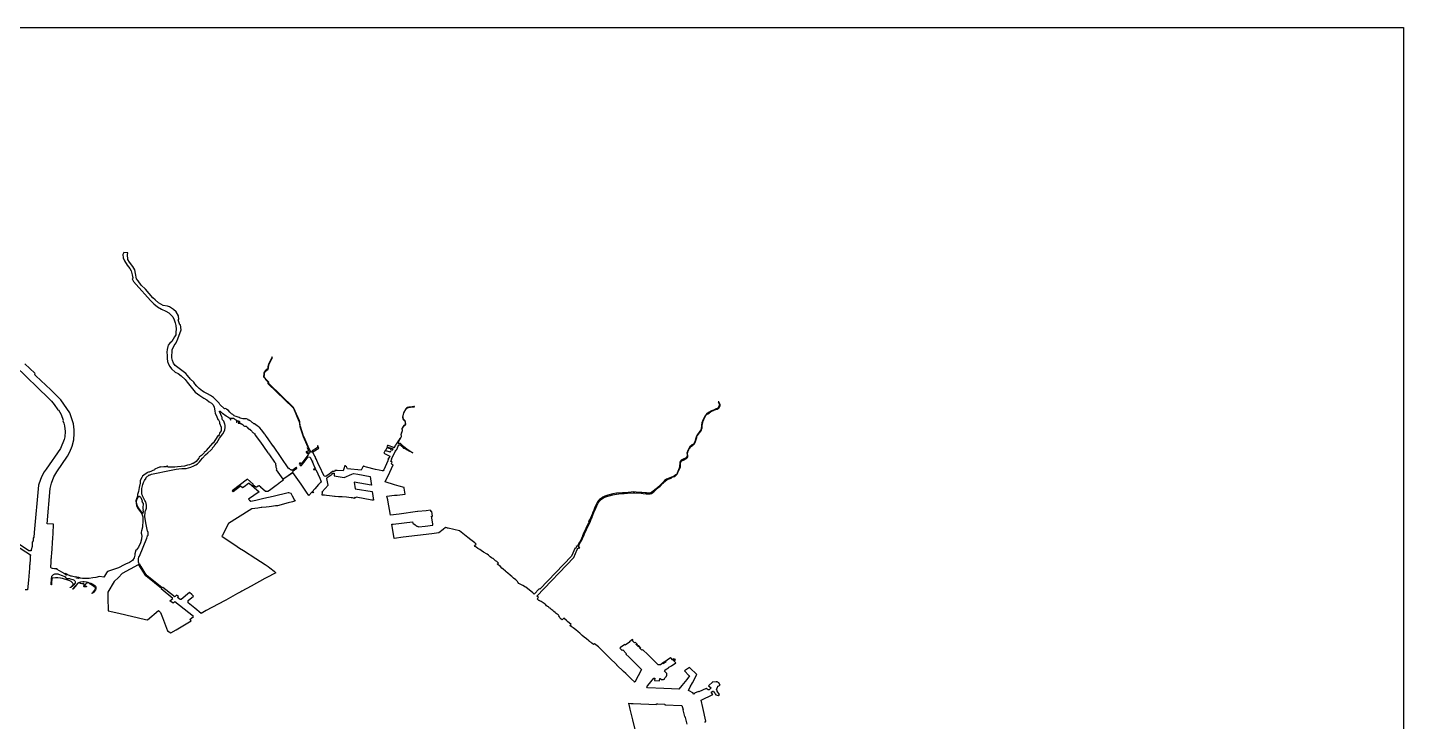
# Model space of a CAD drawing. Header units: inches. Extents: x 139.14 to 140.39, y 34.9 to 35.86.
# Drawn here: x 139.84 to 140.393, y 35.581 to 35.86 of the extents above; entities that cross this region are included whole.
import ezdxf

# ---------------------------------------------------------------- set-up
doc = ezdxf.new("R2010")
doc.units = ezdxf.units.IN
doc.header["$MEASUREMENT"] = 0

msp = doc.modelspace()

# ---------------------------------------------------------------- linework, layer by layer
for points in [[(139.14216, 35.85959), (140.39254, 35.85959), (140.39254, 35.20818)], [(140.11209, 35.58056), (140.11252, 35.58114), (140.11125, 35.58659), (140.11062, 35.58952), (140.11532, 35.59181), (140.11523, 35.59193), (140.11468, 35.59272), (140.1147, 35.5928), (140.11538, 35.59314), (140.11554, 35.59311), (140.1157, 35.59287), (140.11579, 35.5929), (140.11593, 35.59269), (140.11584, 35.59263), (140.11608, 35.59235), (140.11615, 35.59237), (140.11631, 35.59215), (140.11622, 35.59212), (140.11653, 35.59166), (140.11744, 35.59148), (140.11802, 35.59179), (140.11701, 35.59316), (140.11706, 35.59358), (140.11682, 35.59364), (140.117, 35.59452), (140.11723, 35.59453), (140.11736, 35.59515), (140.11776, 35.59535), (140.11804, 35.59549), (140.11821, 35.59564), (140.11768, 35.59646), (140.11764, 35.59657), (140.11735, 35.59674), (140.11707, 35.59689), (140.1167, 35.59693), (140.11669, 35.59678), (140.11532, 35.59687), (140.11358, 35.5953), (140.11463, 35.59446), (140.11382, 35.59369), (140.11349, 35.59368), (140.11261, 35.5943), (140.11261, 35.5943), (140.10963, 35.5929), (140.1095, 35.59308), (140.10798, 35.59239), (140.10812, 35.59218), (140.10774, 35.59202), (140.10735, 35.59221), (140.10749, 35.59237), (140.10551, 35.59345), (140.10625, 35.59485), (140.10713, 35.59653), (140.1089, 35.5999), (140.10605, 35.60255), (140.10594, 35.60266), (140.10392, 35.60128), (140.10572, 35.59947), (140.10591, 35.59927), (140.10484, 35.59791), (140.10283, 35.59539), (140.1017, 35.59394), (140.09872, 35.59407), (140.09568, 35.59419), (140.08908, 35.59444), (140.08882, 35.59488), (140.08928, 35.59545), (140.09169, 35.59837), (140.09199, 35.59834), (140.09195, 35.59742), (140.09395, 35.59736), (140.09398, 35.59823), (140.09421, 35.59825), (140.0947, 35.59779), (140.09551, 35.59779), (140.09587, 35.59803), (140.09593, 35.5982), (140.09603, 35.59844), (140.09612, 35.59863), (140.09626, 35.59879), (140.0964, 35.5989), (140.0965, 35.59898), (140.09667, 35.59911), (140.09677, 35.59932), (140.09681, 35.59946), (140.09682, 35.59965), (140.09679, 35.60032), (140.0958, 35.60131), (140.0959, 35.60138), (140.09623, 35.60163), (140.09617, 35.60171), (140.09687, 35.60219), (140.09725, 35.60245), (140.09735, 35.60239), (140.09765, 35.60262), (140.09758, 35.6027), (140.09843, 35.60327), (140.09852, 35.6032), (140.09885, 35.60343), (140.09917, 35.60365), (140.10046, 35.60454), (140.09961, 35.60536), (140.10038, 35.60588), (140.10031, 35.60594), (140.10024, 35.60602), (140.09944, 35.60552), (140.09932, 35.60565), (140.09981, 35.60596), (140.09974, 35.60602), (140.09965, 35.6061), (140.09915, 35.60579), (140.09858, 35.60638), (140.09838, 35.60656), (140.09566, 35.60472), (140.09579, 35.6046), (140.09635, 35.60496), (140.0965, 35.60506), (140.0966, 35.60494), (140.0953, 35.6041), (140.09521, 35.60419), (140.09567, 35.60454), (140.09556, 35.60465), (140.09425, 35.60372), (140.09341, 35.60378), (140.0912, 35.6059), (140.08985, 35.60722), (140.08923, 35.60783), (140.08717, 35.60981), (140.08687, 35.60959), (140.08582, 35.61062), (140.08602, 35.61075), (140.08636, 35.6104), (140.08648, 35.61049), (140.08555, 35.61141), (140.08539, 35.61132), (140.08561, 35.61108), (140.08547, 35.61096), (140.08448, 35.61195), (140.08458, 35.61201), (140.08466, 35.61205), (140.08494, 35.6118), (140.08506, 35.61189), (140.08421, 35.61271), (140.0839, 35.61252), (140.08313, 35.61337), (140.08335, 35.61352), (140.08302, 35.61385), (140.0818, 35.61301), (140.08193, 35.61288), (140.08017, 35.61169), (140.08002, 35.61184), (140.07831, 35.61065), (140.07796, 35.61041), (140.07887, 35.60947), (140.07918, 35.6097), (140.0807, 35.60818), (140.0805, 35.60802), (140.08047, 35.60806), (140.08038, 35.60803), (140.08154, 35.6069), (140.08413, 35.60435), (140.08667, 35.60186), (140.08397, 35.59672), (140.0839, 35.5968), (140.08382, 35.59688), (140.08269, 35.59798), (140.08231, 35.59838), (140.08227, 35.59842), (140.08048, 35.60015), (140.08043, 35.6002), (140.07952, 35.60108), (140.07684, 35.60367), (140.07672, 35.6038), (140.0739, 35.60654), (140.07182, 35.60858), (140.06964, 35.61073), (140.06951, 35.61082), (140.06937, 35.61093), (140.06784, 35.61218), (140.06744, 35.61187), (140.06681, 35.61244), (140.0665, 35.61265), (140.06617, 35.6129), (140.06592, 35.61311), (140.06585, 35.61317), (140.06555, 35.6134), (140.06456, 35.61418), (140.06371, 35.61487), (140.06293, 35.61557), (140.06231, 35.61608), (140.06191, 35.61643), (140.06129, 35.61698), (140.06035, 35.61773), (140.05923, 35.61862), (140.0589, 35.61887), (140.05843, 35.61918), (140.05798, 35.61951), (140.05846, 35.61991), (140.05697, 35.62117), (140.05676, 35.62134), (140.05655, 35.62152), (140.05547, 35.62241), (140.05478, 35.62185), (140.0545, 35.62207), (140.05415, 35.62237), (140.05408, 35.62245), (140.05395, 35.62262), (140.05373, 35.62297), (140.05348, 35.62344), (140.0533, 35.62366), (140.05317, 35.62382), (140.05277, 35.62413), (140.05245, 35.62439), (140.05208, 35.62469), (140.05145, 35.6252), (140.05113, 35.62549), (140.0507, 35.62584), (140.05035, 35.62613), (140.0501, 35.62635), (140.04999, 35.62644), (140.04987, 35.62648), (140.04968, 35.62658), (140.04959, 35.62666), (140.04943, 35.62686), (140.04933, 35.62696), (140.04901, 35.62717), (140.04861, 35.62749), (140.04826, 35.62779), (140.04815, 35.62791), (140.04779, 35.62825), (140.0476, 35.6284), (140.04723, 35.62865), (140.04675, 35.62894), (140.04636, 35.62915), (140.04611, 35.62927), (140.04589, 35.62937), (140.04575, 35.62942), (140.04566, 35.62947), (140.04558, 35.6295), (140.04545, 35.62962), (140.04475, 35.63026), (140.04535, 35.63074), (140.04468, 35.63131), (140.04465, 35.63134), (140.05958, 35.64679), (140.06092, 35.65), (140.06094, 35.64999), (140.06116, 35.65055), (140.0612, 35.65058), (140.06129, 35.65055), (140.06134, 35.65056), (140.06128, 35.65062), (140.06137, 35.6507), (140.06162, 35.65057), (140.06196, 35.6508), (140.06159, 35.65085), (140.06159, 35.6509), (140.06153, 35.65091), (140.06161, 35.65113), (140.06137, 35.6512), (140.06134, 35.65126), (140.06191, 35.65252), (140.06251, 35.65334), (140.06281, 35.65401), (140.0633, 35.65515), (140.06364, 35.65573), (140.06366, 35.65591), (140.06386, 35.65639), (140.06539, 35.65983), (140.06538, 35.65987), (140.06606, 35.66096), (140.06641, 35.66188), (140.06666, 35.66262), (140.06676, 35.66266), (140.06692, 35.66306), (140.06692, 35.66319), (140.06758, 35.66487), (140.06836, 35.66669), (140.06917, 35.66849), (140.06963, 35.66926), (140.06983, 35.66948), (140.07031, 35.66999), (140.07059, 35.67021), (140.07117, 35.67068), (140.07188, 35.67103), (140.07242, 35.67124), (140.07317, 35.67143), (140.07375, 35.6716), (140.07522, 35.672), (140.07649, 35.67228), (140.07666, 35.67229), (140.07759, 35.67242), (140.07796, 35.67248), (140.0797, 35.67258), (140.08109, 35.67269), (140.08332, 35.67284), (140.08399, 35.67281), (140.08655, 35.67263), (140.08734, 35.67255), (140.08856, 35.67245), (140.08956, 35.67238), (140.09, 35.67239), (140.09016, 35.67241), (140.09053, 35.67252), (140.09066, 35.67256), (140.09123, 35.67292), (140.09159, 35.67325), (140.09201, 35.67364), (140.09375, 35.67515), (140.094, 35.67522), (140.09434, 35.67555), (140.09436, 35.67571), (140.0947, 35.67605), (140.09471, 35.67611), (140.09508, 35.67648), (140.09526, 35.67652), (140.09546, 35.67672), (140.0955, 35.67682), (140.09567, 35.677), (140.09578, 35.67706), (140.096, 35.67728), (140.09621, 35.67736), (140.09633, 35.67751), (140.09633, 35.67759), (140.09682, 35.67793), (140.09707, 35.67808), (140.09768, 35.67838), (140.09778, 35.67837), (140.0986, 35.67869), (140.09866, 35.67882), (140.09901, 35.67902), (140.09938, 35.67916), (140.10003, 35.67937), (140.10046, 35.6797), (140.10087, 35.68017), (140.10116, 35.68058), (140.10144, 35.6813), (140.10173, 35.68173), (140.10209, 35.68253), (140.10222, 35.68287), (140.10229, 35.68311), (140.10234, 35.6834), (140.1023, 35.68424), (140.1023, 35.68468), (140.10233, 35.68495), (140.10246, 35.68513), (140.10293, 35.6856), (140.10316, 35.68572), (140.10333, 35.68585), (140.10349, 35.68591), (140.10361, 35.68606), (140.10435, 35.68639), (140.10468, 35.68655), (140.1049, 35.68674), (140.10508, 35.68701), (140.10523, 35.68723), (140.10532, 35.6875), (140.10534, 35.68774), (140.10533, 35.68788), (140.10521, 35.68821), (140.10518, 35.68843), (140.10516, 35.6887), (140.10527, 35.68904), (140.10533, 35.68923), (140.10539, 35.68949), (140.10567, 35.69012), (140.1058, 35.6904), (140.10605, 35.69069), (140.10643, 35.69119), (140.10681, 35.69159), (140.10729, 35.69192), (140.10748, 35.69202), (140.10768, 35.69221), (140.10791, 35.6925), (140.10821, 35.69298), (140.10821, 35.69305), (140.1084, 35.69344), (140.10872, 35.69455), (140.10887, 35.69504), (140.10895, 35.69539), (140.10907, 35.69564), (140.10924, 35.69593), (140.10942, 35.69619), (140.11003, 35.69695), (140.11047, 35.69754), (140.11073, 35.69794), (140.11083, 35.6983), (140.11086, 35.69839), (140.11092, 35.69849), (140.11097, 35.69874), (140.11107, 35.69991), (140.11104, 35.70001), (140.11109, 35.70008), (140.11128, 35.70106), (140.11134, 35.70135), (140.11136, 35.70143), (140.11146, 35.7016), (140.11165, 35.70218), (140.11173, 35.70224), (140.1121, 35.70312), (140.11219, 35.70334), (140.11226, 35.70341), (140.11245, 35.70377), (140.11269, 35.70407), (140.11291, 35.70427), (140.11302, 35.70435), (140.11335, 35.70457), (140.11393, 35.70493), (140.11412, 35.70507), (140.11424, 35.70517), (140.1144, 35.70523), (140.1147, 35.70543), (140.11524, 35.7057), (140.11562, 35.70583), (140.11577, 35.70592), (140.11646, 35.7062), (140.11656, 35.7062), (140.11699, 35.70639), (140.11739, 35.7066), (140.11768, 35.70682), (140.11795, 35.70713), (140.11812, 35.70744), (140.11822, 35.70774), (140.11822, 35.70814), (140.11816, 35.70851), (140.11803, 35.70885), (140.11773, 35.70933), (140.11755, 35.70929), (140.11745, 35.70926), (140.11771, 35.70885), (140.11797, 35.70812), (140.11777, 35.7074), (140.11726, 35.7068), (140.11641, 35.70634), (140.11596, 35.70616), (140.11483, 35.70569), (140.11353, 35.70498), (140.11273, 35.70438), (140.11209, 35.7036), (140.11132, 35.70197), (140.11091, 35.70085), (140.11082, 35.70001), (140.11066, 35.6983), (140.11055, 35.69802), (140.10986, 35.6971), (140.10911, 35.69619), (140.10875, 35.69555), (140.10851, 35.69469), (140.10814, 35.6933), (140.10754, 35.69235), (140.10704, 35.69204), (140.1061, 35.69123), (140.10552, 35.69029), (140.1051, 35.68941), (140.10498, 35.68912), (140.10487, 35.6889), (140.10495, 35.68818), (140.10504, 35.6879), (140.10502, 35.68748), (140.10479, 35.6871), (140.10436, 35.68676), (140.1034, 35.68632), (140.10265, 35.68593), (140.10204, 35.68505), (140.10201, 35.68472), (140.10199, 35.68369), (140.102, 35.6834), (140.10183, 35.68271), (140.10096, 35.68072), (140.10068, 35.6802), (140.10046, 35.68003), (140.09992, 35.67962), (140.09961, 35.67948), (140.09841, 35.67895), (140.09745, 35.67858), (140.09677, 35.67826), (140.09627, 35.67795), (140.09597, 35.67775), (140.09547, 35.67724), (140.0955, 35.67721), (140.09457, 35.67621), (140.09276, 35.67456), (140.09197, 35.67399), (140.09196, 35.67391), (140.09088, 35.67302), (140.09043, 35.67279), (140.09, 35.67264), (140.0894, 35.67262), (140.08873, 35.67273), (140.08809, 35.67277), (140.0868, 35.67287), (140.08563, 35.67299), (140.08342, 35.67313), (140.08259, 35.67306), (140.08129, 35.67297), (140.07904, 35.67284), (140.07667, 35.67266), (140.07517, 35.67233), (140.07312, 35.67181), (140.07192, 35.67143), (140.07113, 35.67108), (140.07047, 35.67054), (140.06987, 35.67007), (140.06953, 35.66979), (140.06902, 35.6692), (140.06869, 35.6686), (140.06848, 35.66808), (140.06825, 35.66763), (140.06787, 35.66666), (140.06784, 35.66667), (140.06757, 35.66588), (140.06739, 35.66551), (140.06699, 35.66478), (140.06697, 35.66455), (140.06609, 35.66229), (140.06602, 35.66223), (140.06576, 35.66201), (140.06545, 35.66123), (140.06557, 35.66118), (140.06553, 35.66102), (140.06554, 35.66085), (140.06535, 35.66067), (140.06521, 35.66054), (140.06332, 35.65613), (140.06318, 35.65599), (140.063, 35.65555), (140.06299, 35.65536), (140.0621, 35.65329), (140.06173, 35.65295), (140.06119, 35.65173), (140.06089, 35.65128), (140.06073, 35.65129), (140.06065, 35.65145), (140.0603, 35.65049), (140.06005, 35.65067), (140.05865, 35.6473), (140.04591, 35.63409), (140.04562, 35.63427), (140.04359, 35.63216), (140.04306, 35.6326), (140.04026, 35.63491), (140.03999, 35.63501), (140.03991, 35.63505), (140.03967, 35.63519), (140.03909, 35.63557), (140.03847, 35.63592), (140.03827, 35.63602), (140.03801, 35.63616), (140.03772, 35.63627), (140.03743, 35.63637), (140.03738, 35.63641), (140.03707, 35.63695), (140.03695, 35.63713), (140.03685, 35.63726), (140.03676, 35.63734), (140.03646, 35.6376), (140.03623, 35.6378), (140.03536, 35.6385), (140.03484, 35.63893), (140.03459, 35.63915), (140.03416, 35.63956), (140.03392, 35.63974), (140.03297, 35.6405), (140.03232, 35.64107), (140.03207, 35.64129), (140.0311, 35.64217), (140.03066, 35.64254), (140.03003, 35.64315), (140.0295, 35.64357), (140.02881, 35.64412), (140.02929, 35.6445), (140.02855, 35.64517), (140.02813, 35.6455), (140.02771, 35.64585), (140.02697, 35.64651), (140.02683, 35.64638), (140.02645, 35.64674), (140.026, 35.64714), (140.02522, 35.64773), (140.0247, 35.64812), (140.02328, 35.649), (140.02236, 35.64964), (140.02176, 35.64999), (140.02101, 35.65047), (140.02034, 35.65099), (140.01998, 35.65131), (140.01962, 35.65165), (140.02036, 35.65223), (140.01981, 35.65267), (140.01823, 35.65392), (140.01701, 35.65489), (140.01368, 35.65755), (140.00914, 35.65858), (140.00885, 35.65866), (140.00858, 35.65873), (140.00806, 35.65885), (140.00707, 35.65808), (140.00535, 35.65675), (140.00255, 35.65638), (139.99683, 35.65568), (139.99675, 35.65566), (139.99099, 35.65495), (139.98744, 35.65451), (139.98649, 35.66016), (139.98696, 35.66022), (139.99473, 35.66112), (139.99483, 35.66058), (139.99579, 35.65995), (139.99615, 35.65972), (139.99642, 35.65952), (139.99674, 35.65932), (139.99675, 35.65941), (139.9973, 35.6591), (139.99983, 35.65941), (140.00297, 35.65979), (140.00288, 35.6604), (140.00235, 35.66336), (140.00281, 35.66346), (140.00248, 35.66532), (140.00212, 35.6653), (140.00207, 35.66555), (140.00202, 35.66568), (140.00197, 35.66582), (140.00029, 35.66563), (139.9969, 35.66524), (139.99675, 35.66524), (139.98938, 35.66427), (139.98591, 35.66381), (139.98484, 35.66991), (139.98482, 35.66999), (139.98461, 35.67094), (139.98449, 35.67147), (139.98751, 35.67179), (139.98792, 35.67184), (139.98854, 35.6719), (139.99178, 35.67226), (139.99141, 35.67464), (139.9914, 35.67474), (139.99139, 35.6748), (139.99138, 35.67487), (139.98945, 35.67546), (139.98756, 35.67603), (139.98383, 35.67716), (139.98562, 35.68103), (139.98699, 35.68399), (139.98648, 35.68415), (139.9863, 35.68457), (139.98658, 35.68512), (139.98641, 35.68518), (139.9863, 35.68536), (139.98609, 35.6854), (139.98651, 35.68629), (139.98638, 35.68634), (139.98788, 35.68965), (139.98784, 35.68974), (139.9879, 35.68988), (139.98822, 35.68979), (139.98818, 35.68981), (139.98821, 35.68988), (139.98826, 35.68989), (139.98841, 35.69025), (139.98927, 35.69215), (139.98947, 35.69211), (139.98963, 35.69212), (139.98985, 35.69208), (139.99018, 35.69173), (139.99021, 35.69174), (139.99029, 35.69163), (139.99025, 35.69162), (139.9904, 35.69147), (139.99047, 35.69147), (139.99117, 35.69072), (139.99125, 35.6907), (139.99131, 35.69064), (139.99161, 35.69083), (139.9924, 35.69018), (139.99355, 35.68947), (139.99371, 35.68947), (139.99492, 35.68879), (139.99493, 35.68881), (139.99372, 35.68947), (139.99258, 35.69015), (139.99121, 35.69134), (139.99119, 35.69133), (139.99087, 35.69168), (139.99089, 35.69169), (139.99027, 35.69233), (139.99022, 35.6923), (139.98988, 35.69266), (139.98962, 35.69255), (139.98943, 35.69259), (139.98939, 35.6925), (139.98936, 35.6925), (139.98938, 35.6926), (139.98933, 35.69261), (139.9893, 35.6925), (139.98926, 35.6925), (139.9893, 35.69261), (139.98926, 35.69262), (139.9892, 35.69297), (139.98915, 35.69296), (139.9891, 35.69329), (139.9893, 35.69358), (139.98935, 35.69359), (139.98944, 35.69373), (139.98943, 35.69376), (139.98944, 35.69382), (139.98988, 35.69454), (139.99023, 35.69516), (139.99029, 35.69539), (139.9903, 35.69567), (139.99025, 35.69626), (139.99075, 35.69779), (139.99078, 35.69785), (139.99078, 35.69799), (139.99065, 35.69833), (139.99061, 35.6985), (139.99063, 35.69859), (139.99122, 35.69943), (139.99145, 35.69974), (139.99161, 35.69984), (139.99175, 35.69991), (139.99182, 35.69996), (139.99198, 35.70029), (139.99202, 35.70036), (139.99202, 35.70047), (139.99197, 35.70073), (139.99197, 35.7012), (139.99187, 35.70147), (139.99183, 35.70158), (139.99179, 35.70163), (139.99117, 35.70235), (139.99093, 35.70327), (139.99102, 35.70368), (139.99106, 35.70372), (139.9913, 35.70489), (139.99137, 35.70508), (139.99168, 35.70566), (139.992, 35.7062), (139.99206, 35.7063), (139.99232, 35.70663), (139.99244, 35.70672), (139.99259, 35.70681), (139.99282, 35.70692), (139.99309, 35.707), (139.99394, 35.70713), (139.99529, 35.70735), (139.99557, 35.70729), (139.99559, 35.70735), (139.99558, 35.70748), (139.9953, 35.70746), (139.99385, 35.70724), (139.99327, 35.70714), (139.99273, 35.70699), (139.99232, 35.70678), (139.99207, 35.70655), (139.99111, 35.70495), (139.9909, 35.70387), (139.99081, 35.70323), (139.99106, 35.70227), (139.99171, 35.70156), (139.99177, 35.70141), (139.99183, 35.70104), (139.99181, 35.70082), (139.99187, 35.70063), (139.99189, 35.70042), (139.99169, 35.70002), (139.99153, 35.69994), (139.99134, 35.69981), (139.99108, 35.69945), (139.99059, 35.69875), (139.99049, 35.69865), (139.99048, 35.69842), (139.9906, 35.69811), (139.99064, 35.69789), (139.99042, 35.69725), (139.9902, 35.69658), (139.99012, 35.69606), (139.99015, 35.69577), (139.99017, 35.69553), (139.99015, 35.69531), (139.99005, 35.69505), (139.9897, 35.69463), (139.98969, 35.69457), (139.98924, 35.69388), (139.98919, 35.69386), (139.98907, 35.69371), (139.9891, 35.69365), (139.98863, 35.69303), (139.9886, 35.69304), (139.98861, 35.69299), (139.98867, 35.6929), (139.98851, 35.69267), (139.98842, 35.69269), (139.98842, 35.69266), (139.98857, 35.69259), (139.98856, 35.69257), (139.98851, 35.69256), (139.9885, 35.69252), (139.98834, 35.69257), (139.98831, 35.69249), (139.98826, 35.69251), (139.98822, 35.69242), (139.98825, 35.69239), (139.98814, 35.69221), (139.98809, 35.69222), (139.98806, 35.69218), (139.98809, 35.69216), (139.98798, 35.69193), (139.98791, 35.69196), (139.98789, 35.69192), (139.98792, 35.6919), (139.98733, 35.69089), (139.98726, 35.69089), (139.9872, 35.69091), (139.98719, 35.69095), (139.98724, 35.69105), (139.98506, 35.69181), (139.98504, 35.69176), (139.98479, 35.69185), (139.98452, 35.69128), (139.98664, 35.69056), (139.98661, 35.69048), (139.98677, 35.69044), (139.9868, 35.6905), (139.98691, 35.69047), (139.98693, 35.69041), (139.98689, 35.69032), (139.98684, 35.6903), (139.98659, 35.6898), (139.98611, 35.68996), (139.98628, 35.6903), (139.9845, 35.6909), (139.98398, 35.68985), (139.9857, 35.68927), (139.98573, 35.68931), (139.98578, 35.68929), (139.9859, 35.68954), (139.98597, 35.68951), (139.9858, 35.68918), (139.98385, 35.68983), (139.9833, 35.68871), (139.98561, 35.68753), (139.98564, 35.68746), (139.98526, 35.68663), (139.98504, 35.68669), (139.98495, 35.6865), (139.98518, 35.68643), (139.98487, 35.68577), (139.98494, 35.68574), (139.98492, 35.6857), (139.98323, 35.682), (139.98298, 35.68161), (139.98265, 35.68168), (139.9826, 35.68159), (139.98144, 35.68188), (139.97996, 35.68222), (139.97636, 35.68307), (139.97527, 35.68333), (139.97531, 35.68345), (139.97518, 35.68348), (139.97506, 35.68351), (139.97497, 35.68327), (139.97477, 35.68328), (139.97415, 35.68189), (139.96866, 35.68243), (139.96833, 35.68328), (139.96787, 35.68344), (139.96791, 35.68364), (139.9678, 35.68367), (139.96765, 35.68371), (139.96719, 35.68248), (139.9669, 35.68164), (139.96447, 35.68182), (139.96445, 35.68173), (139.96368, 35.68179), (139.96362, 35.68179), (139.96356, 35.6818), (139.96361, 35.68144), (139.96318, 35.68139), (139.96307, 35.68135), (139.96271, 35.68129), (139.96128, 35.68034), (139.95992, 35.67933), (139.95935, 35.67947), (139.95928, 35.67944), (139.95728, 35.68379), (139.95731, 35.6838), (139.95725, 35.68393), (139.95722, 35.68391), (139.95637, 35.68577), (139.95641, 35.68578), (139.95623, 35.68615), (139.95619, 35.68613), (139.95585, 35.68689), (139.95588, 35.68691), (139.95565, 35.68738), (139.95562, 35.68738), (139.9548, 35.68913), (139.95485, 35.68915), (139.95476, 35.68931), (139.95711, 35.69069), (139.9569, 35.69128), (139.95683, 35.69147), (139.9567, 35.69168), (139.95663, 35.69166), (139.95661, 35.69161), (139.95664, 35.69152), (139.95661, 35.69144), (139.95669, 35.69122), (139.95669, 35.69112), (139.95664, 35.69101), (139.95579, 35.69047), (139.95468, 35.68982), (139.95423, 35.6893), (139.95407, 35.68913), (139.95402, 35.68911), (139.95395, 35.68913), (139.9539, 35.68916), (139.95289, 35.69144), (139.95287, 35.69143), (139.95285, 35.69144), (139.95127, 35.69511), (139.95107, 35.69555), (139.94976, 35.69945), (139.94973, 35.69949), (139.94973, 35.69953), (139.9495, 35.70129), (139.94948, 35.70138), (139.94946, 35.70156), (139.94942, 35.7017), (139.94717, 35.7068), (139.94703, 35.70702), (139.94685, 35.70723), (139.93718, 35.71649), (139.9369, 35.71676), (139.93689, 35.71685), (139.93699, 35.71703), (139.93703, 35.71711), (139.93703, 35.71723), (139.93685, 35.71742), (139.93599, 35.71834), (139.93526, 35.71935), (139.93517, 35.71947), (139.93515, 35.7196), (139.93524, 35.71983), (139.93529, 35.71999), (139.93532, 35.72022), (139.9353, 35.72077), (139.9353, 35.72086), (139.93554, 35.72127), (139.93562, 35.72141), (139.93577, 35.72161), (139.93677, 35.72249), (139.93685, 35.72263), (139.9369, 35.72291), (139.93706, 35.72419), (139.93848, 35.72687), (139.93853, 35.72702), (139.93849, 35.72718), (139.93844, 35.72733), (139.93843, 35.72735), (139.9383, 35.72716), (139.93832, 35.72703), (139.93829, 35.72693), (139.93773, 35.72599), (139.93691, 35.7243), (139.93685, 35.72399), (139.93674, 35.72335), (139.9367, 35.72298), (139.93666, 35.72267), (139.93638, 35.72239), (139.93605, 35.72212), (139.93561, 35.72173), (139.93539, 35.72141), (139.93511, 35.72095), (139.93511, 35.72027), (139.9351, 35.72012), (139.93505, 35.71989), (139.93498, 35.71974), (139.93494, 35.71958), (139.93499, 35.71938), (139.93543, 35.71876), (139.93579, 35.71826), (139.93674, 35.7173), (139.93681, 35.71721), (139.9368, 35.71712), (139.9367, 35.71694), (139.93667, 35.71685), (139.9367, 35.71669), (139.9468, 35.70694), (139.94686, 35.70685), (139.94693, 35.70675), (139.94919, 35.70161), (139.94921, 35.70144), (139.94926, 35.70131), (139.94937, 35.70056), (139.94948, 35.69948), (139.95083, 35.69547), (139.95262, 35.69137), (139.9526, 35.69136), (139.95263, 35.69126), (139.95246, 35.69089), (139.95286, 35.68999), (139.95288, 35.68996), (139.95286, 35.6899), (139.9527, 35.68977), (139.95294, 35.68956), (139.953, 35.68962), (139.95315, 35.6895), (139.95324, 35.68955), (139.95328, 35.68954), (139.95332, 35.68952), (139.95356, 35.68897), (139.9534, 35.68878), (139.95342, 35.68874), (139.95327, 35.68854), (139.95313, 35.68855), (139.95242, 35.68915), (139.95249, 35.6892), (139.95225, 35.6894), (139.95219, 35.68935), (139.95213, 35.68929), (139.95209, 35.68922), (139.95209, 35.68913), (139.95212, 35.68906), (139.95218, 35.68898), (139.95291, 35.68838), (139.95296, 35.68837), (139.953, 35.68833), (139.95273, 35.68796), (139.95275, 35.68795), (139.9503, 35.68469), (139.95027, 35.68465), (139.95017, 35.68459), (139.95005, 35.68456), (139.94993, 35.68456), (139.94951, 35.68486), (139.94922, 35.68461), (139.94962, 35.6843), (139.94961, 35.68411), (139.94954, 35.68403), (139.95012, 35.68357), (139.95165, 35.68566), (139.9517, 35.68565), (139.95288, 35.68724), (139.95368, 35.68713), (139.95437, 35.68558), (139.95458, 35.68562), (139.95468, 35.68537), (139.95451, 35.68532), (139.95491, 35.68444), (139.95489, 35.68442), (139.95562, 35.68285), (139.95563, 35.68285), (139.95577, 35.68258), (139.9557, 35.68253), (139.95496, 35.68235), (139.955, 35.68214), (139.95566, 35.68219), (139.95584, 35.68217), (139.95596, 35.68215), (139.95755, 35.67872), (139.95753, 35.67869), (139.958, 35.67767), (139.95799, 35.67765), (139.95813, 35.67731), (139.95783, 35.67697), (139.95706, 35.67611), (139.95555, 35.67436), (139.95454, 35.67322), (139.95475, 35.6731), (139.95484, 35.67321), (139.95497, 35.67316), (139.95471, 35.67285), (139.95435, 35.67301), (139.95315, 35.67168), (139.95219, 35.67306), (139.95001, 35.67621), (139.94672, 35.6809), (139.94487, 35.67961), (139.94275, 35.67812), (139.94292, 35.6779), (139.94184, 35.67707), (139.94113, 35.67657), (139.94039, 35.676), (139.93999, 35.6757), (139.93895, 35.67494), (139.93789, 35.67414), (139.93701, 35.6735), (139.93674, 35.6733), (139.93573, 35.67332), (139.9338, 35.67504), (139.93383, 35.67507), (139.93323, 35.6756), (139.93319, 35.67557), (139.93315, 35.67558), (139.93306, 35.67556), (139.93302, 35.67552), (139.93285, 35.67549), (139.93278, 35.67551), (139.93215, 35.67504), (139.93186, 35.67501), (139.93076, 35.6759), (139.93076, 35.6763), (139.92856, 35.67826), (139.92231, 35.67363), (139.92272, 35.67327), (139.92577, 35.67554), (139.92651, 35.67489), (139.92724, 35.67539), (139.92896, 35.67667), (139.92916, 35.67667), (139.93321, 35.67313), (139.92895, 35.67025), (139.92932, 35.66991), (139.9299, 35.66938), (139.93192, 35.66991), (139.93509, 35.67064), (139.93879, 35.67148), (139.94488, 35.67286), (139.94504, 35.67287), (139.9459, 35.67264), (139.94648, 35.6716), (139.94744, 35.66991), (139.9476, 35.66949), (139.94746, 35.66945), (139.9466, 35.66923), (139.9448, 35.66874), (139.94059, 35.66762), (139.94011, 35.66756), (139.93981, 35.66753), (139.93821, 35.66733), (139.93725, 35.66722), (139.93596, 35.66708), (139.93428, 35.66688), (139.93401, 35.66685), (139.93262, 35.66669), (139.93027, 35.66641), (139.93021, 35.66637), (139.92449, 35.66278), (139.92092, 35.66053), (139.9184, 35.65559), (139.91828, 35.65546), (139.91817, 35.65534), (139.91833, 35.65524), (139.92338, 35.65195), (139.92537, 35.65062), (139.92697, 35.64959), (139.93187, 35.64643), (139.93565, 35.64398), (139.93567, 35.64397), (139.93689, 35.64316), (139.93751, 35.64271), (139.93925, 35.64128), (139.93987, 35.64071), (139.93601, 35.63861), (139.93552, 35.63834), (139.93006, 35.63535), (139.92632, 35.63332), (139.92592, 35.6331), (139.92561, 35.63293), (139.9245, 35.63232), (139.91982, 35.62976), (139.91925, 35.62945), (139.91197, 35.62552), (139.90989, 35.62436), (139.90734, 35.62645), (139.90734, 35.62649), (139.90736, 35.6265), (139.90473, 35.6286), (139.90472, 35.6295), (139.9069, 35.63132), (139.90659, 35.63159), (139.90624, 35.63203), (139.90526, 35.63277), (139.90184, 35.62991), (139.90152, 35.62991), (139.90041, 35.63079), (139.90079, 35.63111), (139.90009, 35.63168), (139.89943, 35.63113), (139.89941, 35.63112), (139.89938, 35.63111), (139.89934, 35.6311), (139.89928, 35.6311), (139.89924, 35.63112), (139.89918, 35.63115), (139.89914, 35.63118), (139.89885, 35.63141), (139.89885, 35.63142), (139.89454, 35.63485), (139.89433, 35.63467), (139.89415, 35.6348), (139.88825, 35.63951), (139.88812, 35.6396), (139.88796, 35.63986), (139.88789, 35.63993), (139.88582, 35.64324), (139.88577, 35.64322), (139.88574, 35.64328), (139.88572, 35.64327), (139.88553, 35.64364), (139.88545, 35.64383), (139.88539, 35.64399), (139.8853, 35.64398), (139.88522, 35.64399), (139.88515, 35.64404), (139.88511, 35.6441), (139.88505, 35.64426), (139.88497, 35.64461), (139.88493, 35.64468), (139.88488, 35.64475), (139.88484, 35.64482), (139.88479, 35.64517), (139.88477, 35.64547), (139.88477, 35.64575), (139.88479, 35.64602), (139.88484, 35.64649), (139.88494, 35.64692), (139.88512, 35.64742), (139.88807, 35.65454), (139.88827, 35.65508), (139.88833, 35.65533), (139.88836, 35.65553), (139.88843, 35.65566), (139.88855, 35.65572), (139.88865, 35.65575), (139.88871, 35.65575), (139.88871, 35.65581), (139.8886, 35.65681), (139.88851, 35.65724), (139.88845, 35.65746), (139.88774, 35.6607), (139.88738, 35.66333), (139.88742, 35.66505), (139.88764, 35.66576), (139.88771, 35.66577), (139.88795, 35.66659), (139.888, 35.66716), (139.888, 35.66748), (139.88795, 35.66748), (139.88793, 35.66795), (139.88789, 35.66823), (139.88781, 35.66861), (139.8877, 35.66894), (139.88758, 35.66928), (139.88737, 35.66969), (139.88719, 35.67), (139.88659, 35.671), (139.88648, 35.67123), (139.88632, 35.67164), (139.88634, 35.67167), (139.88625, 35.67192), (139.88618, 35.67222), (139.88613, 35.6725), (139.88608, 35.67293), (139.88607, 35.67337), (139.88605, 35.67384), (139.88608, 35.67418), (139.88616, 35.67458), (139.88646, 35.67616), (139.88675, 35.67697), (139.88715, 35.67769), (139.88786, 35.67869), (139.88773, 35.67881), (139.88909, 35.67999), (139.88924, 35.67989), (139.89, 35.68022), (139.89069, 35.68044), (139.89263, 35.68087), (139.8952, 35.68134), (139.89994, 35.68227), (139.90102, 35.68245), (139.90212, 35.68254), (139.90282, 35.68259), (139.90352, 35.68258), (139.90387, 35.68262), (139.90491, 35.68284), (139.90574, 35.68303), (139.90697, 35.6836), (139.90783, 35.68403), (139.90849, 35.68448), (139.90921, 35.68518), (139.90978, 35.68584), (139.91048, 35.68664), (139.91167, 35.68799), (139.91263, 35.68883), (139.91386, 35.68992), (139.91452, 35.69064), (139.91439, 35.69072), (139.91509, 35.69147), (139.91547, 35.69211), (139.91563, 35.6922), (139.91599, 35.69282), (139.91611, 35.69287), (139.91624, 35.69291), (139.91728, 35.69474), (139.91857, 35.6965), (139.91922, 35.69744), (139.91949, 35.6981), (139.9196, 35.69905), (139.91959, 35.69945), (139.91952, 35.7), (139.91947, 35.70024), (139.91946, 35.70042), (139.91899, 35.70154), (139.91889, 35.70168), (139.91873, 35.70183), (139.91862, 35.70196), (139.91854, 35.7021), (139.91835, 35.70251), (139.9183, 35.70302), (139.91823, 35.7033), (139.9173, 35.70543), (139.9173, 35.70558), (139.91744, 35.70562), (139.91758, 35.70554), (139.91836, 35.70481), (139.91844, 35.70474), (139.92001, 35.70371), (139.92008, 35.70354), (139.92067, 35.70325), (139.92149, 35.70282), (139.92156, 35.70276), (139.92158, 35.70267), (139.92158, 35.70253), (139.92159, 35.70241), (139.9216, 35.70225), (139.92169, 35.70225), (139.92172, 35.70217), (139.92177, 35.70206), (139.9218, 35.70201), (139.92184, 35.70207), (139.92183, 35.70218), (139.92174, 35.7023), (139.92172, 35.70241), (139.92175, 35.70261), (139.92187, 35.70272), (139.922, 35.70277), (139.92221, 35.70276), (139.92239, 35.7027), (139.92256, 35.70268), (139.92273, 35.7027), (139.92288, 35.70273), (139.92306, 35.70263), (139.92307, 35.70259), (139.92335, 35.70246), (139.92331, 35.70239), (139.92386, 35.7021), (139.92392, 35.70205), (139.924, 35.70197), (139.92406, 35.7019), (139.92423, 35.70187), (139.92433, 35.70181), (139.92438, 35.70174), (139.92436, 35.70163), (139.92427, 35.70153), (139.92418, 35.70143), (139.92413, 35.70129), (139.92405, 35.70122), (139.92403, 35.70117), (139.92413, 35.70118), (139.92428, 35.70127), (139.92433, 35.70136), (139.92438, 35.70147), (139.92446, 35.70155), (139.92449, 35.70168), (139.92462, 35.70171), (139.92481, 35.7017), (139.92499, 35.70161), (139.92515, 35.70153), (139.9253, 35.70146), (139.92537, 35.70138), (139.92537, 35.70128), (139.92532, 35.70117), (139.92531, 35.70109), (139.92521, 35.70106), (139.92506, 35.7011), (139.92492, 35.7011), (139.92481, 35.70101), (139.92479, 35.70089), (139.92481, 35.70079), (139.9249, 35.70075), (139.92504, 35.70079), (139.92514, 35.70077), (139.92523, 35.70071), (139.92528, 35.70072), (139.92529, 35.70076), (139.92527, 35.70082), (139.92534, 35.70088), (139.92543, 35.70088), (139.92549, 35.70084), (139.92554, 35.7007), (139.92556, 35.70065), (139.92561, 35.7006), (139.92567, 35.70055), (139.92577, 35.70058), (139.92587, 35.70056), (139.92595, 35.70056), (139.92602, 35.70048), (139.9261, 35.70043), (139.9262, 35.70042), (139.92628, 35.70033), (139.92637, 35.7003), (139.92646, 35.70031), (139.92655, 35.70017), (139.92661, 35.70009), (139.92676, 35.69999), (139.92694, 35.69984), (139.92711, 35.69973), (139.92728, 35.69961), (139.92744, 35.69955), (139.92757, 35.69954), (139.92766, 35.69957), (139.92773, 35.69958), (139.92778, 35.69955), (139.92792, 35.69952), (139.92799, 35.69949), (139.92813, 35.69941), (139.92822, 35.69932), (139.92829, 35.69922), (139.92841, 35.69912), (139.92842, 35.69906), (139.9284, 35.69898), (139.92842, 35.69892), (139.92857, 35.69889), (139.92868, 35.69887), (139.92877, 35.69876), (139.92891, 35.69872), (139.92899, 35.69874), (139.92907, 35.69874), (139.92909, 35.69872), (139.92898, 35.69865), (139.92896, 35.69857), (139.92897, 35.6985), (139.92904, 35.69844), (139.92911, 35.69837), (139.92923, 35.69834), (139.92936, 35.69833), (139.92949, 35.69832), (139.92959, 35.69826), (139.92957, 35.6982), (139.92955, 35.69813), (139.92958, 35.69807), (139.92971, 35.69799), (139.92981, 35.69793), (139.93027, 35.69748), (139.93043, 35.69731), (139.93049, 35.69711), (139.93064, 35.69699), (139.93091, 35.69688), (139.93109, 35.69668), (139.93129, 35.69651), (139.93148, 35.69655), (139.93153, 35.69646), (139.93141, 35.69635), (139.93152, 35.69623), (139.93158, 35.69608), (139.93158, 35.69597), (139.93375, 35.69308), (139.93641, 35.68928), (139.93672, 35.6889), (139.93696, 35.68879), (139.93707, 35.68862), (139.93704, 35.68846), (139.93705, 35.68831), (139.93721, 35.68821), (139.93731, 35.68811), (139.93938, 35.68515), (139.93974, 35.68473), (139.93975, 35.68439), (139.93972, 35.68417), (139.93988, 35.68379), (139.93996, 35.68342), (139.93996, 35.68303), (139.9402, 35.6825), (139.94015, 35.68225), (139.9401, 35.68203), (139.94274, 35.67824), (139.94669, 35.681), (139.94689, 35.68168), (139.94838, 35.68274), (139.94828, 35.68284), (139.9482, 35.68278), (139.94808, 35.68289), (139.94816, 35.68295), (139.94808, 35.68301), (139.94718, 35.68239), (139.94718, 35.68228), (139.94705, 35.68217), (139.94693, 35.68208), (139.94671, 35.682), (139.94667, 35.682), (139.9467, 35.68196), (139.94657, 35.68193), (139.94643, 35.68193), (139.94628, 35.68193), (139.94618, 35.68194), (139.94601, 35.68198), (139.94589, 35.68203), (139.9458, 35.68206), (139.94565, 35.68214), (139.94549, 35.68228), (139.94533, 35.68254), (139.94514, 35.68246), (139.939, 35.69154), (139.93877, 35.69159), (139.93678, 35.69448), (139.93614, 35.69539), (139.9358, 35.69599), (139.93562, 35.69612), (139.93562, 35.69622), (139.93542, 35.69649), (139.93431, 35.69793), (139.93415, 35.6981), (139.93344, 35.69887), (139.93286, 35.69941), (139.93244, 35.69972), (139.93135, 35.70051), (139.93112, 35.70052), (139.93089, 35.70064), (139.93061, 35.70084), (139.93041, 35.70102), (139.93028, 35.70121), (139.9301, 35.70124), (139.92997, 35.70142), (139.92983, 35.70153), (139.92966, 35.70166), (139.92948, 35.70168), (139.9295, 35.70177), (139.92953, 35.70184), (139.92922, 35.70199), (139.92902, 35.70195), (139.92886, 35.70194), (139.92876, 35.70205), (139.92874, 35.70217), (139.92818, 35.70246), (139.92775, 35.70248), (139.92738, 35.70252), (139.92705, 35.70253), (139.92663, 35.70252), (139.92615, 35.70268), (139.92563, 35.7028), (139.92523, 35.70302), (139.92394, 35.70343), (139.92387, 35.70337), (139.92333, 35.70355), (139.92322, 35.70381), (139.92307, 35.70383), (139.9226, 35.70422), (139.92207, 35.70455), (139.92146, 35.70511), (139.9209, 35.70582), (139.92024, 35.70619), (139.92001, 35.70653), (139.91975, 35.70659), (139.9193, 35.70651), (139.91742, 35.70825), (139.91719, 35.70884), (139.9162, 35.70977), (139.9154, 35.7105), (139.91483, 35.71106), (139.91369, 35.71189), (139.91245, 35.71259), (139.91117, 35.7132), (139.91047, 35.71363), (139.90915, 35.71472), (139.90819, 35.71565), (139.90738, 35.71649), (139.90697, 35.71724), (139.90571, 35.71838), (139.90442, 35.71992), (139.90373, 35.72072), (139.90266, 35.72152), (139.90007, 35.72347), (139.89952, 35.72391), (139.89881, 35.72484), (139.89843, 35.72594), (139.89819, 35.727), (139.89826, 35.73021), (139.89908, 35.73197), (139.89985, 35.73301), (139.90055, 35.73463), (139.90197, 35.73819), (139.9017, 35.7402), (139.90142, 35.7402), (139.90076, 35.74221), (139.90103, 35.74243), (139.90078, 35.74381), (139.89986, 35.74545), (139.89877, 35.74645), (139.89728, 35.7474), (139.89641, 35.74779), (139.89469, 35.74805), (139.89275, 35.7491), (139.89149, 35.75028), (139.89054, 35.75109), (139.88761, 35.7545), (139.8858, 35.75618), (139.88468, 35.75785), (139.88393, 35.75872), (139.88354, 35.76083), (139.88324, 35.76231), (139.88244, 35.7637), (139.8811, 35.76533), (139.88056, 35.76644), (139.88033, 35.76849), (139.88046, 35.76908), (139.87884, 35.76922), (139.87854, 35.76843), (139.87867, 35.76717), (139.87916, 35.76589), (139.88018, 35.76413), (139.8813, 35.76289), (139.88187, 35.76186), (139.88224, 35.76032), (139.88244, 35.75906), (139.88227, 35.75864), (139.88276, 35.75766), (139.88381, 35.75647), (139.88962, 35.74998), (139.89094, 35.7486), (139.89243, 35.74752), (139.89407, 35.74649), (139.89571, 35.74578), (139.89698, 35.74499), (139.89767, 35.74436), (139.89857, 35.74351), (139.89904, 35.74227), (139.89944, 35.74101), (139.89976, 35.7399), (139.89986, 35.73852), (139.89981, 35.73732), (139.89971, 35.73625), (139.89926, 35.73546), (139.89871, 35.73445), (139.89819, 35.7336), (139.89732, 35.73283), (139.89664, 35.73204), (139.89649, 35.73149), (139.8963, 35.73037), (139.8961, 35.72926), (139.89627, 35.72796), (139.89632, 35.72672), (139.89637, 35.72557), (139.89679, 35.72449), (139.89733, 35.7235), (139.898, 35.72259), (139.89954, 35.72123), (139.90064, 35.7207), (139.9019, 35.71977), (139.90347, 35.71835), (139.90426, 35.71721), (139.90754, 35.71324), (139.90933, 35.71182), (139.91102, 35.71082), (139.91219, 35.71007), (139.91318, 35.70936), (139.91405, 35.70875), (139.91472, 35.70815), (139.91509, 35.70715), (139.91544, 35.70565), (139.91559, 35.70464), (139.91603, 35.70369), (139.91658, 35.70227), (139.91684, 35.70204), (139.91727, 35.70124), (139.91733, 35.7009), (139.91731, 35.70071), (139.91796, 35.6991), (139.91793, 35.6977), (139.9176, 35.69713), (139.91735, 35.69672), (139.91713, 35.69617), (139.91698, 35.69588), (139.91713, 35.69572), (139.91688, 35.69561), (139.91668, 35.69571), (139.91469, 35.69272), (139.91453, 35.69277), (139.912, 35.68982), (139.91189, 35.68976), (139.9119, 35.68965), (139.91152, 35.68926), (139.91138, 35.68935), (139.9111, 35.68908), (139.91123, 35.68896), (139.91003, 35.68783), (139.90922, 35.68725), (139.90917, 35.68727), (139.90893, 35.68668), (139.90788, 35.68539), (139.90734, 35.68491), (139.90678, 35.68457), (139.90643, 35.68455), (139.90586, 35.68426), (139.90519, 35.68403), (139.90443, 35.68383), (139.90366, 35.68366), (139.90326, 35.68354), (139.90191, 35.68336), (139.90043, 35.6832), (139.89938, 35.68311), (139.89841, 35.6831), (139.89774, 35.68312), (139.89716, 35.68316), (139.89649, 35.68313), (139.89642, 35.68343), (139.89626, 35.6835), (139.89589, 35.68329), (139.89568, 35.68329), (139.89494, 35.68324), (139.89373, 35.68308), (139.89367, 35.68321), (139.89257, 35.68289), (139.89133, 35.68227), (139.89126, 35.68206), (139.88907, 35.68113), (139.88873, 35.68107), (139.88839, 35.68092), (139.8882, 35.68082), (139.88691, 35.67986), (139.88644, 35.67948), (139.88607, 35.67892), (139.88551, 35.67774), (139.88546, 35.67667), (139.88506, 35.67496), (139.8848, 35.67327), (139.88457, 35.67246), (139.88444, 35.67212), (139.88444, 35.67141), (139.88391, 35.67033), (139.88375, 35.66956), (139.88379, 35.66864), (139.88402, 35.66753), (139.88441, 35.66682), (139.88509, 35.66582), (139.88564, 35.6651), (139.88605, 35.6644), (139.88632, 35.66362), (139.88645, 35.66309), (139.88652, 35.66172), (139.8864, 35.65902), (139.88598, 35.65759), (139.88582, 35.65704), (139.88582, 35.65665), (139.88592, 35.65623), (139.88607, 35.65526), (139.88602, 35.65462), (139.88593, 35.65414), (139.88553, 35.65269), (139.88472, 35.65102), (139.88395, 35.64991), (139.88373, 35.64974), (139.88332, 35.64833), (139.88327, 35.64773), (139.88317, 35.64717), (139.88305, 35.64675), (139.88235, 35.64567), (139.88113, 35.64488), (139.87959, 35.64413), (139.87897, 35.64385), (139.87673, 35.64263), (139.87236, 35.64118), (139.87184, 35.64055), (139.87176, 35.64041), (139.87081, 35.63888), (139.86915, 35.63917), (139.86762, 35.63883), (139.86641, 35.63861), (139.86496, 35.63845), (139.86491, 35.63845), (139.86315, 35.6384), (139.86226, 35.63844), (139.86135, 35.63854), (139.86139, 35.6387), (139.86089, 35.63878), (139.86077, 35.63837), (139.85988, 35.63854), (139.85992, 35.63868), (139.86066, 35.63852), (139.86074, 35.63881), (139.85949, 35.63908), (139.85944, 35.63892), (139.85785, 35.63933), (139.85758, 35.6394), (139.85705, 35.63957), (139.85689, 35.63962), (139.85644, 35.63979), (139.85652, 35.63992), (139.85574, 35.64026), (139.85557, 35.63999), (139.85599, 35.63981), (139.85592, 35.6397), (139.85538, 35.63993), (139.85563, 35.64031), (139.8553, 35.64046), (139.85521, 35.64032), (139.85403, 35.64094), (139.85216, 35.64206), (139.85209, 35.64226), (139.8511, 35.6423), (139.8502, 35.6424), (139.84989, 35.64254), (139.84958, 35.64275), (139.84961, 35.64335), (139.84966, 35.64461), (139.84974, 35.64596), (139.84976, 35.64621), (139.84978, 35.64637), (139.84978, 35.64642), (139.8498, 35.64655), (139.84983, 35.64688), (139.84983, 35.64691), (139.84986, 35.64722), (139.84988, 35.64737), (139.84999, 35.64841), (139.85001, 35.64892), (139.85006, 35.64986), (139.85027, 35.65308), (139.85037, 35.6543), (139.85038, 35.65454), (139.85049, 35.65652), (139.85063, 35.66027), (139.84812, 35.66036), (139.8493, 35.67457), (139.8498, 35.67667), (139.8508, 35.67923), (139.85203, 35.68122), (139.85634, 35.68754), (139.85724, 35.68929), (139.85813, 35.69157), (139.85878, 35.69413), (139.85899, 35.69666), (139.85894, 35.69811), (139.85883, 35.69927), (139.85863, 35.70049), (139.8583, 35.70174), (139.8572, 35.70487), (139.85356, 35.71019), (139.84961, 35.71412), (139.84361, 35.71979), (139.84307, 35.72034), (139.84332, 35.72053), (139.84322, 35.72077), (139.8392, 35.72459)], [(139.8353, 35.72373), (139.84874, 35.71071), (139.84981, 35.70965), (139.85092, 35.70823), (139.85238, 35.70614), (139.85263, 35.70609), (139.85372, 35.70417), (139.85459, 35.70199), (139.85446, 35.70173), (139.85478, 35.70076), (139.85505, 35.69962), (139.85528, 35.69742), (139.85515, 35.6953), (139.85494, 35.69418), (139.85351, 35.69064), (139.84768, 35.68231), (139.84685, 35.68121), (139.84595, 35.67944), (139.84538, 35.67809), (139.84463, 35.67584), (139.8429, 35.65682), (139.84289, 35.65682), (139.84284, 35.65621), (139.8428, 35.65557), (139.84275, 35.65494), (139.84248, 35.65463), (139.84252, 35.65356), (139.84214, 35.653), (139.84212, 35.65126), (139.84168, 35.64984), (139.84164, 35.64948), (139.84079, 35.64953), (139.83616, 35.65257)], [(139.95856, 35.67181), (139.95861, 35.67304), (139.95849, 35.67311), (139.95855, 35.67318), (139.96091, 35.67588), (139.96039, 35.67853), (139.96053, 35.67895), (139.96251, 35.6803), (139.96251, 35.68054), (139.96275, 35.68068), (139.96326, 35.68067), (139.96333, 35.68061), (139.96335, 35.67963), (139.96738, 35.6789), (139.97035, 35.68022), (139.97105, 35.68053), (139.97277, 35.68026), (139.97771, 35.6794), (139.97815, 35.67658), (139.97825, 35.67592), (139.97821, 35.67591), (139.97133, 35.67701), (139.97177, 35.67443), (139.97177, 35.6744), (139.97851, 35.67326), (139.97911, 35.66991), (139.97905, 35.66981), (139.97849, 35.66991), (139.97211, 35.67099), (139.97207, 35.67083), (139.97152, 35.67093), (139.9715, 35.67085), (139.97142, 35.67053), (139.97071, 35.67073), (139.97013, 35.6708), (139.96823, 35.67101), (139.96654, 35.67115), (139.96503, 35.67125), (139.96378, 35.67132), (139.96344, 35.67135), (139.96252, 35.67145), (139.9615, 35.67153), (139.96024, 35.67171), (139.95944, 35.67179), (139.95877, 35.67182), (139.95864, 35.67183), (139.95856, 35.67181)], [(139.88512, 35.67141), (139.88523, 35.67137), (139.88534, 35.67125), (139.88545, 35.67116), (139.88559, 35.67105), (139.88566, 35.67096), (139.88624, 35.66959), (139.88615, 35.66958), (139.88621, 35.66942), (139.8862, 35.66935), (139.88613, 35.66935), (139.88621, 35.66908), (139.88632, 35.66909), (139.88644, 35.66876), (139.88647, 35.66876), (139.88651, 35.66866), (139.88659, 35.66866), (139.88657, 35.6665), (139.88662, 35.66588), (139.88658, 35.66585), (139.88663, 35.66534), (139.88654, 35.66454), (139.88547, 35.66589), (139.88539, 35.66587), (139.88457, 35.66712), (139.88411, 35.66818), (139.88402, 35.66921), (139.8841, 35.67001), (139.88418, 35.67029), (139.88464, 35.67103), (139.88488, 35.67131), (139.88499, 35.6714), (139.88512, 35.67141)], [(139.83538, 35.65178), (139.84138, 35.64789), (139.84138, 35.64776), (139.84135, 35.64742), (139.84134, 35.64728), (139.84133, 35.64708), (139.84131, 35.64673), (139.8413, 35.64653), (139.84126, 35.64612), (139.84123, 35.64553), (139.84117, 35.64484), (139.84111, 35.64398), (139.84109, 35.64364), (139.84104, 35.64305), (139.841, 35.64257), (139.84066, 35.63778), (139.84026, 35.6339), (139.83931, 35.6338)], [(139.90689, 35.62309), (139.89941, 35.62908), (139.89863, 35.62844), (139.8974, 35.62946), (139.89858, 35.63042), (139.89386, 35.63427), (139.89404, 35.63443), (139.88773, 35.63953), (139.88494, 35.64385), (139.88486, 35.64379), (139.88477, 35.6439), (139.88471, 35.64393), (139.88462, 35.64394), (139.87828, 35.64043), (139.87674, 35.63878), (139.87496, 35.63725), (139.87243, 35.63296), (139.87248, 35.63081), (139.87261, 35.62546), (139.87694, 35.62446), (139.88761, 35.622), (139.88838, 35.62182), (139.89283, 35.62554), (139.89367, 35.62481), (139.89443, 35.62272), (139.89638, 35.6174), (139.89772, 35.61661), (139.89983, 35.61784), (139.90597, 35.62141), (139.90539, 35.6219), (139.90689, 35.62309)], [(139.84967, 35.63582), (139.8499, 35.63853), (139.84993, 35.63888), (139.84996, 35.63913), (139.85003, 35.63936), (139.85014, 35.63953), (139.85033, 35.63972), (139.85067, 35.64), (139.85094, 35.64013), (139.85121, 35.64023), (139.85142, 35.64026), (139.85176, 35.64029), (139.85206, 35.64029), (139.85237, 35.64025), (139.85265, 35.64016), (139.85414, 35.63956), (139.8548, 35.63931), (139.85512, 35.63916), (139.85515, 35.63915), (139.85534, 35.63901), (139.85566, 35.63866), (139.8558, 35.6385), (139.85591, 35.63843), (139.85602, 35.63841), (139.85694, 35.63839), (139.85705, 35.63837), (139.85737, 35.6383), (139.85837, 35.63801), (139.85863, 35.63791), (139.85891, 35.63777), (139.85906, 35.63766), (139.85919, 35.63749), (139.85933, 35.63724), (139.85938, 35.63711), (139.8594, 35.63676), (139.85937, 35.63659), (139.85926, 35.63641), (139.85883, 35.63592), (139.85844, 35.63549), (139.85814, 35.63515), (139.85794, 35.63499), (139.85776, 35.63489), (139.85741, 35.6348), (139.85738, 35.63489), (139.85773, 35.63498), (139.8579, 35.63507), (139.85808, 35.63523), (139.85875, 35.636), (139.85866, 35.63616), (139.85858, 35.6363), (139.85847, 35.63644), (139.85832, 35.63661), (139.8582, 35.63674), (139.85798, 35.63695), (139.85769, 35.63716), (139.85715, 35.63745), (139.85596, 35.6379), (139.85506, 35.63819), (139.85433, 35.63837), (139.8535, 35.63852), (139.85238, 35.63861), (139.8514, 35.63864), (139.85036, 35.63855), (139.85005, 35.63852), (139.84988, 35.63637), (139.84983, 35.63581), (139.84967, 35.63582)], [(139.8583, 35.63415), (139.85937, 35.63536), (139.86059, 35.63672), (139.86084, 35.63683), (139.86163, 35.63704), (139.86245, 35.63717), (139.86302, 35.63718), (139.8639, 35.63704), (139.8644, 35.63692), (139.86471, 35.63682), (139.86504, 35.63671), (139.86561, 35.63646), (139.86618, 35.6362), (139.86686, 35.63582), (139.86732, 35.63552), (139.86753, 35.63529), (139.86765, 35.63505), (139.86768, 35.63494), (139.86769, 35.6343), (139.86766, 35.63421), (139.86748, 35.6339), (139.86661, 35.63268), (139.86648, 35.63258), (139.86614, 35.63244), (139.86611, 35.63253), (139.86646, 35.63267), (139.86747, 35.63406), (139.86758, 35.63429), (139.86757, 35.63493), (139.86752, 35.6349), (139.86744, 35.63487), (139.86731, 35.63488), (139.86719, 35.63493), (139.86702, 35.63503), (139.86693, 35.63509), (139.86681, 35.63518), (139.86646, 35.63546), (139.86611, 35.63571), (139.86566, 35.63602), (139.86539, 35.63618), (139.8653, 35.63627), (139.86519, 35.63641), (139.86508, 35.63653), (139.86499, 35.63659), (139.86489, 35.63662), (139.8647, 35.63663), (139.86452, 35.63666), (139.8644, 35.63666), (139.86428, 35.63664), (139.86409, 35.63653), (139.8638, 35.63633), (139.86355, 35.63614), (139.86346, 35.63603), (139.86333, 35.63579), (139.86324, 35.63566), (139.8632, 35.63552), (139.86321, 35.63543), (139.86325, 35.63535), (139.86331, 35.63529), (139.86339, 35.63527), (139.86357, 35.63527), (139.8638, 35.6353), (139.86386, 35.63531), (139.86389, 35.63528), (139.86391, 35.63522), (139.86389, 35.63517), (139.86381, 35.6351), (139.86369, 35.63504), (139.86357, 35.63502), (139.86347, 35.635), (139.86326, 35.63501), (139.86309, 35.63504), (139.86295, 35.63509), (139.86286, 35.63515), (139.8628, 35.63523), (139.86277, 35.63533), (139.86276, 35.63543), (139.86276, 35.63552), (139.86279, 35.6356), (139.86293, 35.63575), (139.86299, 35.63586), (139.86302, 35.63596), (139.86302, 35.63606), (139.86298, 35.63617), (139.86289, 35.63627), (139.86281, 35.63633), (139.86272, 35.63634), (139.86242, 35.63632), (139.86225, 35.6363), (139.86208, 35.63632), (139.86156, 35.63643), (139.8612, 35.63657), (139.86091, 35.63671), (139.86089, 35.63675), (139.86076, 35.6367), (139.86064, 35.63663), (139.86008, 35.63601), (139.86002, 35.63595), (139.85838, 35.63409), (139.8583, 35.63415)], [(140.04359, 35.63216), (140.04359, 35.63216)], [(140.08415, 35.57775), (140.08319, 35.58162), (140.08217, 35.58594), (140.08199, 35.58659), (140.08161, 35.5883), (140.08244, 35.58828), (140.08339, 35.58825), (140.09264, 35.58782), (140.0927, 35.5881), (140.09322, 35.58808), (140.09604, 35.58799), (140.09604, 35.58767), (140.10292, 35.58736), (140.10312, 35.58659), (140.10335, 35.58566), (140.10324, 35.58562), (140.10389, 35.58299), (140.10411, 35.58299), (140.10422, 35.58258), (140.1049, 35.5799)]]:
    msp.add_lwpolyline(points)

doc.saveas('drawing.dxf')
